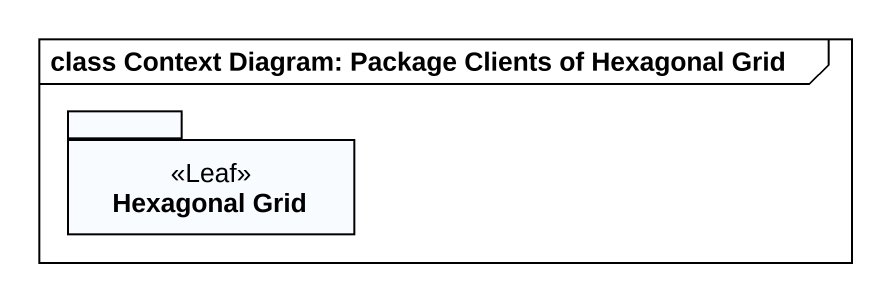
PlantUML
@startuml
mainframe class Context Diagram: Package Clients of Hexagonal Grid
package "Hexagonal Grid" as Hexagonal_Grid <<Leaf>> {
}
@enduml
